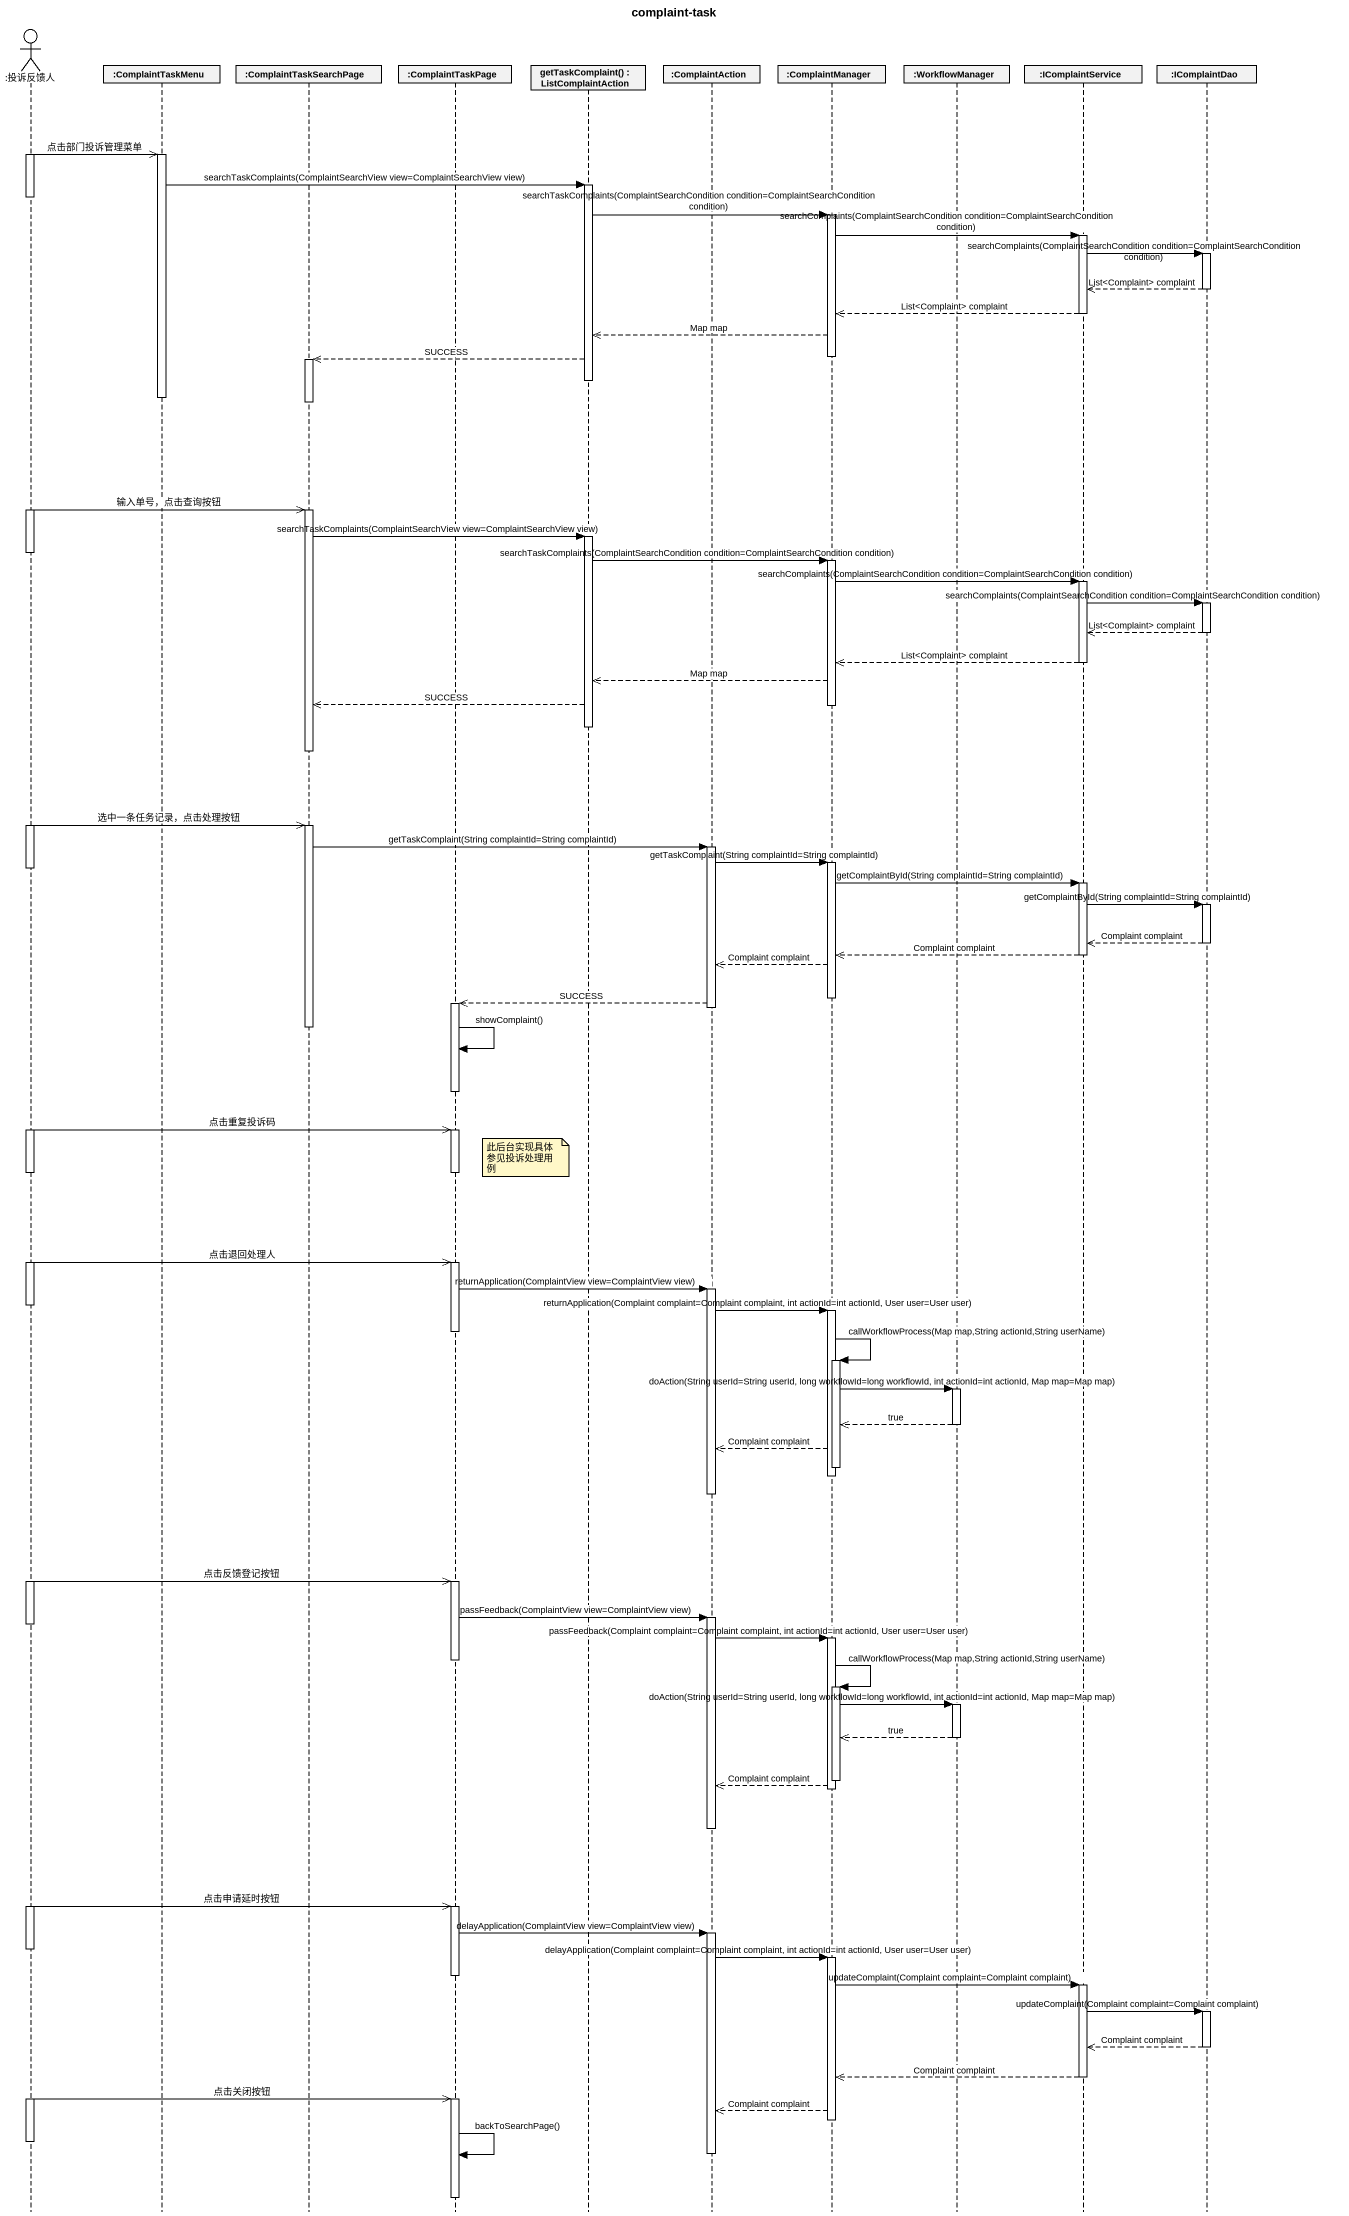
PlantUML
@startuml
title complaint-task
hide footbox
actor ":投诉反馈人" as 投诉反馈人
participant ":ComplaintTaskMenu" as ComplaintTaskMenu
participant ":ComplaintTaskSearchPage" as ComplaintTaskSearchPage
participant ":ComplaintTaskPage" as ComplaintTaskPage
participant "getTaskComplaint() : ListComplaintAction" as getTaskComplaint
participant ":ComplaintAction" as ComplaintAction
participant ":ComplaintManager" as ComplaintManager
participant ":WorkflowManager" as WorkflowManager
participant ":IComplaintService" as IComplaintService
participant ":IComplaintDao" as IComplaintDao

activate 投诉反馈人
投诉反馈人 ->> ComplaintTaskMenu : 点击部门投诉管理菜单
activate ComplaintTaskMenu
ComplaintTaskMenu -> getTaskComplaint : searchTaskComplaints(ComplaintSearchView view=ComplaintSearchView view)
activate getTaskComplaint
deactivate 投诉反馈人
getTaskComplaint -> ComplaintManager : searchTaskComplaints(ComplaintSearchCondition condition=ComplaintSearchCondition condition)
activate ComplaintManager
ComplaintManager -> IComplaintService : searchComplaints(ComplaintSearchCondition condition=ComplaintSearchCondition condition)
activate IComplaintService
IComplaintService -> IComplaintDao : searchComplaints(ComplaintSearchCondition condition=ComplaintSearchCondition condition)
activate IComplaintDao
IComplaintDao -->> IComplaintService : List<Complaint> complaint
deactivate IComplaintDao
IComplaintService -->> ComplaintManager : List<Complaint> complaint
deactivate IComplaintService
ComplaintManager -->> getTaskComplaint : Map map
deactivate ComplaintManager
getTaskComplaint -->> ComplaintTaskSearchPage : SUCCESS
activate ComplaintTaskSearchPage
deactivate getTaskComplaint
deactivate ComplaintTaskMenu
deactivate ComplaintTaskSearchPage
activate 投诉反馈人
投诉反馈人 ->> ComplaintTaskSearchPage : 输入单号，点击查询按钮
activate ComplaintTaskSearchPage
ComplaintTaskSearchPage -> getTaskComplaint : searchTaskComplaints(ComplaintSearchView view=ComplaintSearchView view)
activate getTaskComplaint
deactivate 投诉反馈人
getTaskComplaint -> ComplaintManager : searchTaskComplaints(ComplaintSearchCondition condition=ComplaintSearchCondition condition)
activate ComplaintManager
ComplaintManager -> IComplaintService : searchComplaints(ComplaintSearchCondition condition=ComplaintSearchCondition condition)
activate IComplaintService
IComplaintService -> IComplaintDao : searchComplaints(ComplaintSearchCondition condition=ComplaintSearchCondition condition)
activate IComplaintDao
IComplaintDao -->> IComplaintService : List<Complaint> complaint
deactivate IComplaintDao
IComplaintService -->> ComplaintManager : List<Complaint> complaint
deactivate IComplaintService
ComplaintManager -->> getTaskComplaint : Map map
getTaskComplaint -->> ComplaintTaskSearchPage : SUCCESS
deactivate ComplaintManager
deactivate getTaskComplaint
deactivate ComplaintTaskSearchPage
activate 投诉反馈人
投诉反馈人 ->> ComplaintTaskSearchPage : 选中一条任务记录，点击处理按钮
activate ComplaintTaskSearchPage
ComplaintTaskSearchPage -> ComplaintAction : getTaskComplaint(String complaintId=String complaintId)
activate ComplaintAction
ComplaintAction -> ComplaintManager : getTaskComplaint(String complaintId=String complaintId)
activate ComplaintManager
deactivate 投诉反馈人
ComplaintManager -> IComplaintService : getComplaintById(String complaintId=String complaintId)
activate IComplaintService
IComplaintService -> IComplaintDao : getComplaintById(String complaintId=String complaintId)
activate IComplaintDao
IComplaintDao -->> IComplaintService : Complaint complaint
deactivate IComplaintDao
IComplaintService -->> ComplaintManager : Complaint complaint
deactivate IComplaintService
ComplaintManager -->> ComplaintAction : Complaint complaint
deactivate ComplaintManager
ComplaintAction -->> ComplaintTaskPage : SUCCESS
activate ComplaintTaskPage
deactivate ComplaintAction
deactivate ComplaintTaskSearchPage
ComplaintTaskPage -> ComplaintTaskPage : showComplaint()
deactivate ComplaintTaskPage
activate 投诉反馈人
投诉反馈人 ->> ComplaintTaskPage : 点击重复投诉码
activate ComplaintTaskPage
note left of getTaskComplaint : 此后台实现具体参见投诉处理用例
deactivate ComplaintTaskPage
投诉反馈人 ->> ComplaintTaskPage : 点击退回处理人
activate ComplaintTaskPage
ComplaintTaskPage -> ComplaintAction : returnApplication(ComplaintView view=ComplaintView view)
activate ComplaintAction
deactivate 投诉反馈人
ComplaintAction -> ComplaintManager : returnApplication(Complaint complaint=Complaint complaint, int actionId=int actionId, User user=User user)
activate ComplaintManager
deactivate ComplaintTaskPage
ComplaintManager -> ComplaintManager : callWorkflowProcess(Map map,String actionId,String userName)
activate ComplaintManager
ComplaintManager -> WorkflowManager : doAction(String userId=String userId, long workflowId=long workflowId, int actionId=int actionId, Map map=Map map)
activate WorkflowManager
WorkflowManager -->> ComplaintManager : true
deactivate WorkflowManager
ComplaintManager -->> ComplaintAction : Complaint complaint
deactivate ComplaintManager
deactivate ComplaintManager
deactivate ComplaintAction
activate 投诉反馈人
投诉反馈人 ->> ComplaintTaskPage : 点击反馈登记按钮
activate ComplaintTaskPage
ComplaintTaskPage -> ComplaintAction : passFeedback(ComplaintView view=ComplaintView view)
activate ComplaintAction
deactivate 投诉反馈人
ComplaintAction -> ComplaintManager : passFeedback(Complaint complaint=Complaint complaint, int actionId=int actionId, User user=User user)
activate ComplaintManager
deactivate ComplaintTaskPage
ComplaintManager -> ComplaintManager : callWorkflowProcess(Map map,String actionId,String userName)
activate ComplaintManager
ComplaintManager -> WorkflowManager : doAction(String userId=String userId, long workflowId=long workflowId, int actionId=int actionId, Map map=Map map)
activate WorkflowManager
WorkflowManager -->> ComplaintManager : true
deactivate WorkflowManager
deactivate ComplaintManager
ComplaintManager -->> ComplaintAction : Complaint complaint
deactivate ComplaintManager
deactivate ComplaintAction
activate 投诉反馈人
投诉反馈人 ->> ComplaintTaskPage : 点击申请延时按钮
activate ComplaintTaskPage
ComplaintTaskPage -> ComplaintAction : delayApplication(ComplaintView view=ComplaintView view)
activate ComplaintAction
deactivate 投诉反馈人
ComplaintAction -> ComplaintManager : delayApplication(Complaint complaint=Complaint complaint, int actionId=int actionId, User user=User user)
activate ComplaintManager
deactivate ComplaintTaskPage
ComplaintManager -> IComplaintService : updateComplaint(Complaint complaint=Complaint complaint)
activate IComplaintService
IComplaintService -> IComplaintDao : updateComplaint(Complaint complaint=Complaint complaint)
activate IComplaintDao
IComplaintDao -->> IComplaintService : Complaint complaint
deactivate IComplaintDao
IComplaintService -->> ComplaintManager : Complaint complaint
deactivate IComplaintService
activate 投诉反馈人
投诉反馈人 ->> ComplaintTaskPage : 点击关闭按钮
activate ComplaintTaskPage
ComplaintManager -->> ComplaintAction : Complaint complaint
deactivate ComplaintManager
deactivate 投诉反馈人
deactivate ComplaintAction
ComplaintTaskPage -> ComplaintTaskPage : backToSearchPage()
deactivate ComplaintTaskPage
@enduml
